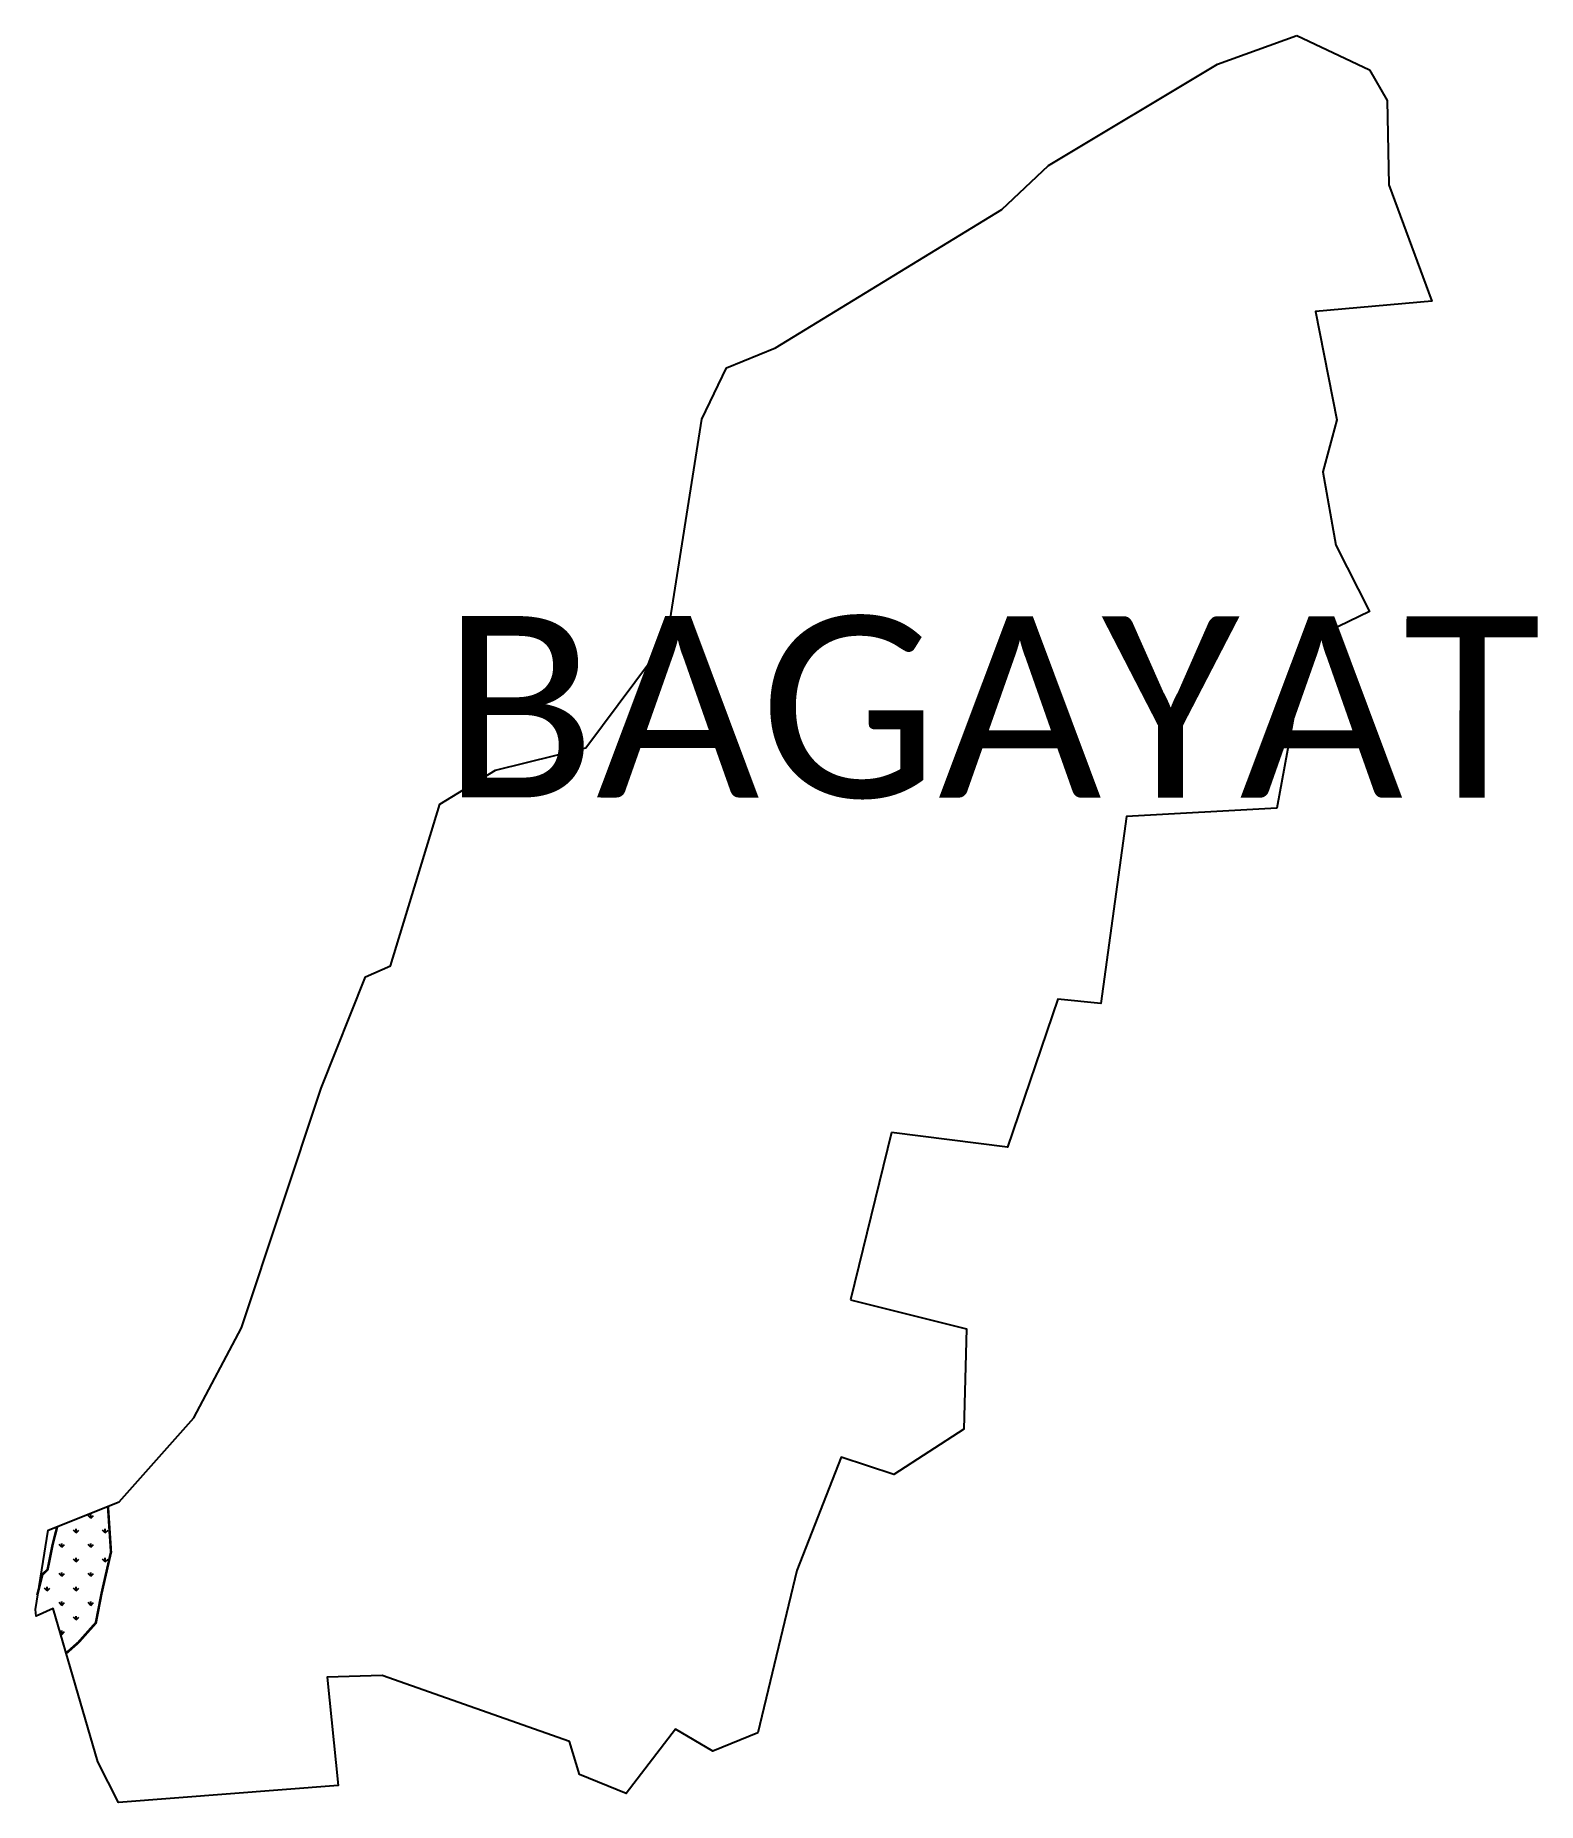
# Model space of a CAD drawing. Header units: metres. Extents: x 357511 to 358701, y 1743042 to 1744442.
import ezdxf

# ---------------------------------------------------------------- set-up
doc = ezdxf.new("R2010")
doc.units = ezdxf.units.M
doc.layers.add('MANGROOVES BUFFER ZONE', color=120, linetype='Continuous')
doc.layers.add('VILLAGE NAME', color=250, linetype='Continuous')

msp = doc.modelspace()

# ---------------------------------------------------------------- hatches: boundary and pattern name
at = {"layer": 'MANGROOVES BUFFER ZONE'}
h = msp.add_hatch(dxfattribs=at)
h.set_pattern_fill('GRASS', color=256, scale=0.64)
h.paths.add_polyline_path([(357571, 1743240.7), (357568.6, 1743277.1), (357528.4, 1743260.7), (357524.9, 1743247.1), (357520.8, 1743226.8), (357516.7, 1743222.8), (357513.6, 1743210.6), (357511.1, 1743195.1), (357511.7, 1743189.8), (357525.3, 1743196.1), (357535.6, 1743160.6), (357545.2, 1743169.1), (357559, 1743184.6), (357563.5, 1743207.8)])

# ---------------------------------------------------------------- linework, layer by layer
at = {"color": 3}
for points in [[(358156.7, 1743440.6), (358248.4, 1743417.6), (358246.3, 1743338), (358190.8, 1743302.2), (358149.1, 1743315.8), (358114.2, 1743226.2), (358083.1, 1743097.4), (358047.7, 1743082.9), (358017.9, 1743100.5), (357978.9, 1743049.4), (357942, 1743064.5), (357934, 1743090.6), (357785.8, 1743142.9), (357742.2, 1743141.7), (357750.9, 1743055.9), (357576.9, 1743042.2), (357560.5, 1743074.6), (357525.3, 1743196.1), (357511.7, 1743189.8), (357511.1, 1743195.1), (357521.3, 1743257.9), (357577.4, 1743280.6), (357636.7, 1743347.1), (357674.4, 1743418.4), (357737.5, 1743608.2), (357772.5, 1743696.3), (357792.3, 1743704.9), (357831.3, 1743833.1), (357875.4, 1743860), (357947.1, 1743877.8), (358011.4, 1743963.9), (358038.8, 1744138), (358058.3, 1744178.8), (358097.3, 1744194.4), (358276.5, 1744304.1), (358313.5, 1744339), (358447.2, 1744419.2), (358510, 1744442)], [(358510, 1744442), (358567.5, 1744414.7)], [(358567.5, 1744414.7), (358581.5, 1744390.5), (358582.9, 1744323.7), (358616.8, 1744231.6), (358524.9, 1744223.3), (358541.7, 1744137.4), (358530.5, 1744096.3), (358540.9, 1744038.1), (358567.5, 1743985.6), (358518.5, 1743962), (358494.2, 1743830), (358375.1, 1743823.4), (358354.8, 1743675.3), (358320.8, 1743678.5), (358280.8, 1743561.3), (358189.1, 1743573.1)], [(358189.1, 1743573.1), (358156.7, 1743440.6)]]:
    msp.add_lwpolyline(points, dxfattribs=at)
at = {"layer": 'MANGROOVES BUFFER ZONE', "const_width": 2}
for points in [[(357535.6, 1743160.6), (357545.2, 1743169.1), (357559, 1743184.6), (357563.5, 1743207.8), (357571, 1743240.7), (357568.6, 1743277.1)], [(357528.4, 1743260.7), (357524.9, 1743247.1), (357520.8, 1743226.8), (357516.7, 1743222.8), (357512.6, 1743206.6)]]:
    msp.add_lwpolyline(points, dxfattribs=at)

# ---------------------------------------------------------------- texts
at = {"layer": 'VILLAGE NAME', "insert": (357833.2, 1743982.1), "char_height": 143.7, "attachment_point": 1, "rotation": 359.9793}
msp.add_mtext_dynamic_manual_height_columns('{\\fCalibri|b0|i0|c0|p34;BAGAYAT}', width=1418, gutter_width=718.5, heights=[0], dxfattribs=at)

doc.saveas('drawing.dxf')
